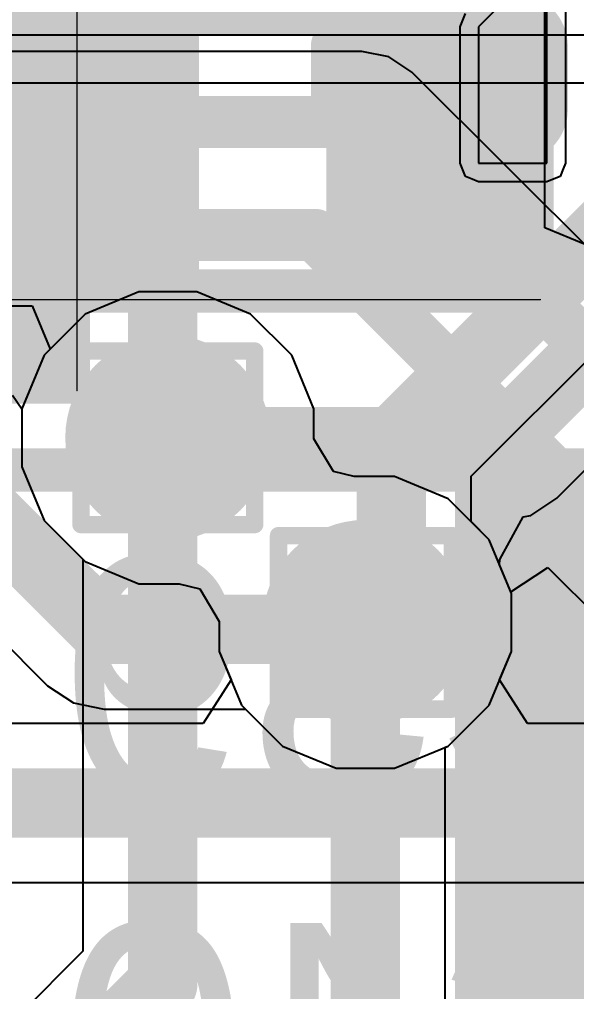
# Model space of a CAD drawing. Header units: inches. Extents: x -6 to 5433, y -4 to 5447.
# Drawn here: x 9.43 to 11.059, y 12.012 to 14.857 of the extents above; entities that cross this region are included whole.
import ezdxf

# ---------------------------------------------------------------- set-up
doc = ezdxf.new("R2010")
doc.units = ezdxf.units.IN
for name, color, linetype in [('Bottom Layer', 5, 'Continuous'), ('Bottom Overlay', 54, 'Continuous'), ('Bottom Paste', 16, 'Continuous'), ('Bottom Solder', 6, 'Continuous'), ('Drill Drawing', 1, 'Continuous'), ('Ground', 16, 'Continuous'), ('Power', 76, 'Continuous'), ('Top Layer', 1, 'Continuous'), ('Top Overlay', 2, 'Continuous'), ('Top Paste', 8, 'Continuous'), ('Top Solder', 216, 'Continuous'), ('Via Holes', 16, 'Continuous')]:
    doc.layers.add(name, color=color, linetype=linetype)
doc.styles.add('Arial', font='', dxfattribs={"height": 0.2})
doc.styles.get('Arial').set_extended_font_data('Arial')

# ---------------------------------------------------------------- blocks, each defined once
blk = doc.blocks.new('R___0402_B_4')
at = {"layer": 'Bottom Layer'}
for points in [[(-0.2413, 0.3175), (-0.2412999999999999, -0.3175), (-0.6985, -0.3175), (-0.6985, 0.3175)], [(0.6985, 0.3175), (0.6985, -0.3175), (0.2413, -0.3175), (0.2412999999999999, 0.3175)]]:
    blk.add_hatch(color=5, dxfattribs=at).paths.add_polyline_path(points)
at = {"layer": 'Bottom Paste'}
for points in [[(-0.2413, 0.3175), (-0.2412999999999999, -0.3175), (-0.6985, -0.3175), (-0.6985, 0.3175)], [(0.6985, 0.3175), (0.6985, -0.3175), (0.2413, -0.3175), (0.2412999999999999, 0.3175)]]:
    blk.add_hatch(color=16, dxfattribs=at).paths.add_polyline_path(points)
at = {"layer": 'Bottom Solder'}
for points in [[(-0.18629884, 0.37250116), (-0.1862988399999999, -0.37250116), (-0.75350116, -0.37250116), (-0.75350116, 0.37250116)], [(0.75350116, 0.37250116), (0.75350116, -0.37250116), (0.18629884, -0.37250116), (0.1862988399999999, 0.37250116)]]:
    blk.add_hatch(color=6, dxfattribs=at).paths.add_polyline_path(points)
at = {"layer": 'Bottom Overlay'}
for points in [[(-0.7874, 0.4064, 0.127, 0.127, 0), (-0.7874, -0.4064, 0.127, 0.127, 0)], [(0.7874, 0.4064, 0.127, 0.127, 0), (-0.7874, 0.4064, 0.127, 0.127, 0)], [(0.7874, 0.4064, 0.127, 0.127, 0), (0.7874, -0.4064, 0.127, 0.127, 0)], [(0.8128, 0.4318, 0.0032258, 0.0032258, 0), (-0.8128, 0.4318, 0.0032258, 0.0032258, 0)], [(0.7874, -0.4064, 0.127, 0.127, 0), (-0.7874, -0.4064, 0.127, 0.127, 0)]]:
    blk.add_lwpolyline(points, format="xyseb", dxfattribs=at)
for points in [[(-0.8191499999999999, 0.4064, 0.0635, 0.0635, 1), (-0.7556499999999999, 0.4064, 0.0635, 0.0635, 1)], [(-0.8191499999999999, 0.4064, 0.0635, 0.0635, 1), (-0.7556499999999999, 0.4064, 0.0635, 0.0635, 1)], [(0.7556499999999999, 0.4064, 0.0635, 0.0635, 1), (0.8191499999999999, 0.4064, 0.0635, 0.0635, 1)], [(0.7556499999999999, 0.4064, 0.0635, 0.0635, 1), (0.8191499999999999, 0.4064, 0.0635, 0.0635, 1)], [(-0.81360518, 0.4318, 0.0016129, 0.0016129, 1), (-0.8119948199999999, 0.4318, 0.0016129, 0.0016129, 1)], [(0.8119948199999999, 0.4318, 0.0016129, 0.0016129, 1), (0.81360518, 0.4318, 0.0016129, 0.0016129, 1)], [(-0.8191499999999999, -0.4064, 0.0635, 0.0635, 1), (-0.7556499999999999, -0.4064, 0.0635, 0.0635, 1)], [(-0.8191499999999999, -0.4064, 0.0635, 0.0635, 1), (-0.7556499999999999, -0.4064, 0.0635, 0.0635, 1)], [(0.7556499999999999, -0.4064, 0.0635, 0.0635, 1), (0.8191499999999999, -0.4064, 0.0635, 0.0635, 1)], [(0.7556499999999999, -0.4064, 0.0635, 0.0635, 1), (0.8191499999999999, -0.4064, 0.0635, 0.0635, 1)]]:
    blk.add_lwpolyline(points, format="xyseb", close=True, dxfattribs=at)
blk = doc.blocks.new('R___0402_6')
at = {"layer": 'Top Layer'}
for points in [[(-0.6985, -0.3175), (-0.6985, 0.3175), (-0.2412999999999999, 0.3175), (-0.2413, -0.3175)], [(0.2412999999999999, -0.3175), (0.2413, 0.3175), (0.6985, 0.3175), (0.6985, -0.3175)]]:
    blk.add_hatch(color=1, dxfattribs=at).paths.add_polyline_path(points)
at = {"layer": 'Top Paste'}
for points in [[(-0.6985, -0.3175), (-0.6985, 0.3175), (-0.2412999999999999, 0.3175), (-0.2413, -0.3175)], [(0.2412999999999999, -0.3175), (0.2413, 0.3175), (0.6985, 0.3175), (0.6985, -0.3175)]]:
    blk.add_hatch(color=8, dxfattribs=at).paths.add_polyline_path(points)
at = {"layer": 'Top Solder'}
for points in [[(-0.75350116, -0.37250116), (-0.75350116, 0.37250116), (-0.1862988399999999, 0.37250116), (-0.18629884, -0.37250116)], [(0.1862988399999999, -0.37250116), (0.18629884, 0.37250116), (0.75350116, 0.37250116), (0.75350116, -0.37250116)]]:
    blk.add_hatch(color=216, dxfattribs=at).paths.add_polyline_path(points)
at = {"layer": 'Top Overlay'}
for points in [[(-0.7874, 0.4064, 0.127, 0.127, 0), (0.7874, 0.4064, 0.127, 0.127, 0)], [(-0.7874, 0.4064, 0.127, 0.127, 0), (-0.7874, -0.4064, 0.127, 0.127, 0)], [(0.7874, 0.4064, 0.127, 0.127, 0), (0.7874, -0.4064, 0.127, 0.127, 0)], [(-0.7874, -0.4064, 0.127, 0.127, 0), (0.7874, -0.4064, 0.127, 0.127, 0)], [(-0.8128, -0.4318, 0.0032258, 0.0032258, 0), (0.8128, -0.4318, 0.0032258, 0.0032258, 0)]]:
    blk.add_lwpolyline(points, format="xyseb", dxfattribs=at)
for points in [[(-0.8191499999999999, 0.4064, 0.0635, 0.0635, 1), (-0.7556499999999999, 0.4064, 0.0635, 0.0635, 1)], [(-0.8191499999999999, 0.4064, 0.0635, 0.0635, 1), (-0.7556499999999999, 0.4064, 0.0635, 0.0635, 1)], [(0.7556499999999999, 0.4064, 0.0635, 0.0635, 1), (0.8191499999999999, 0.4064, 0.0635, 0.0635, 1)], [(0.7556499999999999, 0.4064, 0.0635, 0.0635, 1), (0.8191499999999999, 0.4064, 0.0635, 0.0635, 1)], [(-0.8191499999999999, -0.4064, 0.0635, 0.0635, 1), (-0.7556499999999999, -0.4064, 0.0635, 0.0635, 1)], [(-0.8191499999999999, -0.4064, 0.0635, 0.0635, 1), (-0.7556499999999999, -0.4064, 0.0635, 0.0635, 1)], [(0.7556499999999999, -0.4064, 0.0635, 0.0635, 1), (0.8191499999999999, -0.4064, 0.0635, 0.0635, 1)], [(0.7556499999999999, -0.4064, 0.0635, 0.0635, 1), (0.8191499999999999, -0.4064, 0.0635, 0.0635, 1)], [(-0.81360518, -0.4318, 0.0016129, 0.0016129, 1), (-0.8119948199999999, -0.4318, 0.0016129, 0.0016129, 1)], [(0.8119948199999999, -0.4318, 0.0016129, 0.0016129, 1), (0.81360518, -0.4318, 0.0016129, 0.0016129, 1)]]:
    blk.add_lwpolyline(points, format="xyseb", close=True, dxfattribs=at)
blk = doc.blocks.new('WQFN_30_EP_2_5_4_5__43')
at = {"layer": 'Top Layer'}
h = blk.add_hatch(color=1, dxfattribs=at)
edge = h.paths.add_edge_path()
edge.add_arc((0.8000999999999999, 2.28986334), 0.06003035999999999, 0, 180)
edge.add_line((0.74006964, 2.28986334), (0.74006964, 2.10992466))
edge.add_arc((0.8000999999999999, 2.10992466), 0.06003035999999999, 180, 360)
edge.add_line((0.8601303599999999, 2.10992466), (0.8601303599999999, 2.28986334))
at = {"layer": 'Top Paste'}
h = blk.add_hatch(color=8, dxfattribs=at)
edge = h.paths.add_edge_path()
edge.add_arc((0.8000999999999999, 2.28986334), 0.06003035999999999, 0, 180)
edge.add_line((0.74006964, 2.28986334), (0.74006964, 2.10992466))
edge.add_arc((0.8000999999999999, 2.10992466), 0.06003035999999999, 180, 360)
edge.add_line((0.8601303599999999, 2.10992466), (0.8601303599999999, 2.28986334))
at = {"layer": 'Top Solder'}
h = blk.add_hatch(color=216, dxfattribs=at)
edge = h.paths.add_edge_path()
edge.add_arc((0.8000999999999999, 2.28986334), 0.16163036, 0, 180)
edge.add_line((0.63846964, 2.28986334), (0.63846964, 2.10992466))
edge.add_arc((0.8000999999999999, 2.10992466), 0.16163036, 180, 360)
edge.add_line((0.9617303599999999, 2.10992466), (0.9617303599999999, 2.28986334))
at = {"layer": 'Top Layer'}
for p, q in [((0.8998712, 2.4499316), (0.699897, 2.4499316)), ((0.699897, 2.4499316), (0.6999478, 1.9499326)), ((0.8998712, 2.4499316), (0.8998712, 2.4499316)), ((0.8999982, 2.0499832), (0.8998712, 2.4499316)), ((0.7999476, 1.9499326), (0.8999982, 2.0499832))]:
    blk.add_line(p, q, dxfattribs=at)
at = {"layer": 'Top Overlay'}
for points in [[(1.3262102, 2.3262082, 0.127, 0.127, 0), (1.1025124, 2.3262082, 0.127, 0.127, 0)], [(1.3262102, 2.3262082, 0.127, 0.127, 0), (1.3262102, 2.1025104, 0.127, 0.127, 0)]]:
    blk.add_lwpolyline(points, format="xyseb", dxfattribs=at)
for points in [[(1.0707624, 2.3262082, 0.0635, 0.0635, 1), (1.1342624, 2.3262082, 0.0635, 0.0635, 1)], [(1.2944602, 2.3262082, 0.0635, 0.0635, 1), (1.3579602, 2.3262082, 0.0635, 0.0635, 1)], [(1.2944602, 2.3262082, 0.0635, 0.0635, 1), (1.3579602, 2.3262082, 0.0635, 0.0635, 1)], [(1.2944602, 2.1025104, 0.0635, 0.0635, 1), (1.3579602, 2.1025104, 0.0635, 0.0635, 1)]]:
    blk.add_lwpolyline(points, format="xyseb", close=True, dxfattribs=at)
at = {"layer": 'Top Paste'}
for p, q in [((0.8998712, 2.4499316), (0.699897, 2.4499316)), ((0.699897, 2.4499316), (0.6999478, 1.9499326)), ((0.8999982, 2.0499832), (0.8998712, 2.4499316)), ((0.7999476, 1.9499326), (0.8999982, 2.0499832))]:
    blk.add_line(p, q, dxfattribs=at)
at = {"layer": 'Top Solder'}
for p, q in [((0.68403724, 2.49749564), (0.69989192, 2.50406408)), ((0.69989192, 2.50406408), (0.69989446, 2.50406408)), ((0.69989446, 2.50406408), (0.699897, 2.50406408)), ((0.699897, 2.50406408), (0.8998712, 2.50406408)), ((0.8998712, 2.50406408), (0.9188983399999998, 2.49618246)), ((0.65233042, 2.4657812), (0.66161412, 2.48820432)), ((0.66161412, 2.48820432), (0.66161666, 2.48820686)), ((0.66161666, 2.48820686), (0.6616192, 2.4882094)), ((0.6616192, 2.4882094), (0.68403724, 2.49749564)), ((0.9188983399999998, 2.49618246), (0.9381363, 2.4882221)), ((0.9381363, 2.4882221), (0.9381388399999999, 2.48821194)), ((0.9381388399999999, 2.48821194), (0.938149, 2.4882094)), ((0.938149, 2.4882094), (0.94610936, 2.46898922)), ((0.64576452, 2.4499316), (0.65233042, 2.4657812)), ((0.64576452, 2.44992906), (0.64576452, 2.4499316)), ((0.64576452, 2.44992652), (0.64576452, 2.44992906)), ((0.64581532, 1.94992752), (0.64576452, 2.44992652)), ((0.94610936, 2.46898922), (0.95400368, 2.44994938)), ((0.95400368, 2.44994938), (0.9541306799999999, 2.05000098)), ((0.9541306799999999, 2.0499832), (0.94624906, 2.03095606)), ((0.9541306799999999, 2.05000098), (0.95412814, 2.04999082)), ((0.95412814, 2.04999082), (0.9541306799999999, 2.0499832)), ((0.94624906, 2.03095606), (0.9382887, 2.0117181))]:
    blk.add_line(p, q, dxfattribs=at)
blk = doc.blocks.new('C___0805_177')
at = {"layer": 'Top Layer'}
for points in [[(-1.524, 0.7619999999999999), (-0.508, 0.7619999999999999), (-0.508, -0.7619999999999999), (-1.524, -0.7619999999999999)], [(0.508, 0.7619999999999999), (1.524, 0.7619999999999999), (1.524, -0.7619999999999999), (0.508, -0.7619999999999999)]]:
    blk.add_hatch(color=1, dxfattribs=at).paths.add_polyline_path(points)
at = {"layer": 'Top Paste'}
for points in [[(-1.524, 0.7619999999999999), (-0.508, 0.7619999999999999), (-0.508, -0.7619999999999999), (-1.524, -0.7619999999999999)], [(0.508, 0.7619999999999999), (1.524, 0.7619999999999999), (1.524, -0.7619999999999999), (0.508, -0.7619999999999999)]]:
    blk.add_hatch(color=8, dxfattribs=at).paths.add_polyline_path(points)
at = {"layer": 'Top Solder'}
for points in [[(-1.59399986, 0.8319998599999999), (-0.4380001399999999, 0.8319998599999999), (-0.4380001399999999, -0.8319998599999999), (-1.59399986, -0.8319998599999999)], [(0.4380001399999999, 0.8319998599999999), (1.59399986, 0.8319998599999999), (1.59399986, -0.8319998599999999), (0.4380001399999999, -0.8319998599999999)]]:
    blk.add_hatch(color=216, dxfattribs=at).paths.add_polyline_path(points)
at = {"layer": 'Top Overlay'}
for points in [[(-1.6256, 0.8636, 0.127, 0.127, 0), (-1.6256, -0.8636, 0.127, 0.127, 0)], [(-0.6096, 0.8636, 0.127, 0.127, 0), (-1.6256, 0.8636, 0.127, 0.127, 0)], [(1.6256, 0.8636, 0.127, 0.127, 0), (0.6096, 0.8636, 0.127, 0.127, 0)], [(1.6256, 0.8636, 0.127, 0.127, 0), (1.6256, -0.8636, 0.127, 0.127, 0)], [(-0.6096, -0.8636, 0.127, 0.127, 0), (-1.6256, -0.8636, 0.127, 0.127, 0)], [(1.6256, -0.8636, 0.127, 0.127, 0), (0.6096, -0.8636, 0.127, 0.127, 0)]]:
    blk.add_lwpolyline(points, format="xyseb", dxfattribs=at)
for points in [[(-1.65735, 0.8636, 0.0635, 0.0635, 1), (-1.59385, 0.8636, 0.0635, 0.0635, 1)], [(-1.65735, 0.8636, 0.0635, 0.0635, 1), (-1.59385, 0.8636, 0.0635, 0.0635, 1)], [(-0.64135, 0.8636, 0.0635, 0.0635, 1), (-0.57785, 0.8636, 0.0635, 0.0635, 1)], [(0.57785, 0.8636, 0.0635, 0.0635, 1), (0.64135, 0.8636, 0.0635, 0.0635, 1)], [(1.59385, 0.8636, 0.0635, 0.0635, 1), (1.65735, 0.8636, 0.0635, 0.0635, 1)], [(1.59385, 0.8636, 0.0635, 0.0635, 1), (1.65735, 0.8636, 0.0635, 0.0635, 1)], [(-1.65735, -0.8636, 0.0635, 0.0635, 1), (-1.59385, -0.8636, 0.0635, 0.0635, 1)], [(-1.65735, -0.8636, 0.0635, 0.0635, 1), (-1.59385, -0.8636, 0.0635, 0.0635, 1)], [(-0.64135, -0.8636, 0.0635, 0.0635, 1), (-0.57785, -0.8636, 0.0635, 0.0635, 1)], [(0.57785, -0.8636, 0.0635, 0.0635, 1), (0.64135, -0.8636, 0.0635, 0.0635, 1)], [(1.59385, -0.8636, 0.0635, 0.0635, 1), (1.65735, -0.8636, 0.0635, 0.0635, 1)], [(1.59385, -0.8636, 0.0635, 0.0635, 1), (1.65735, -0.8636, 0.0635, 0.0635, 1)]]:
    blk.add_lwpolyline(points, format="xyseb", close=True, dxfattribs=at)

msp = doc.modelspace()

# ---------------------------------------------------------------- hatches: boundary and pattern name
at = {"layer": 'Bottom Layer'}
h = msp.add_hatch(color=5, dxfattribs=at)
edge = h.paths.add_edge_path()
edge.add_arc((9.864072219999999, 13.63237812), 0.2999994, 0, 360)
h = msp.add_hatch(color=5, dxfattribs=at)
edge = h.paths.add_edge_path()
edge.add_arc((10.44154122, 13.09212774), 0.2999994, 0, 360)
at = {"layer": 'Ground'}
h = msp.add_hatch(color=16, dxfattribs=at)
edge = h.paths.add_edge_path()
edge.add_arc((9.864072219999999, 13.63237812), 0.2999994, 0, 360)
h = msp.add_hatch(color=16, dxfattribs=at)
edge = h.paths.add_edge_path()
edge.add_arc((10.44154122, 13.09212774), 0.2999994, 0, 360)
at = {"layer": 'Power'}
h = msp.add_hatch(color=76, dxfattribs=at)
edge = h.paths.add_edge_path()
edge.add_arc((9.864072219999999, 13.63237812), 0.2999994, 0, 360)
h = msp.add_hatch(color=76, dxfattribs=at)
edge = h.paths.add_edge_path()
edge.add_arc((10.44154122, 13.09212774), 0.2999994, 0, 360)
at = {"layer": 'Top Layer'}
h = msp.add_hatch(color=1, dxfattribs=at)
edge = h.paths.add_edge_path()
edge.add_arc((9.864072219999999, 13.63237812), 0.2999994, 0, 360)
h = msp.add_hatch(color=1, dxfattribs=at)
edge = h.paths.add_edge_path()
edge.add_arc((10.44154122, 13.09212774), 0.2999994, 0, 360)
at = {"layer": 'Via Holes'}
h = msp.add_hatch(color=7, dxfattribs=at)
edge = h.paths.add_edge_path()
edge.add_arc((9.864072219999999, 13.63237812), 0.1499997, 0, 360)
h = msp.add_hatch(color=7, dxfattribs=at)
edge = h.paths.add_edge_path()
edge.add_arc((10.44154122, 13.09212774), 0.1499997, 0, 360)

# ---------------------------------------------------------------- linework, layer by layer
at = {"layer": 'Bottom Layer'}
for p, q in [((10.96650334, 14.24675586), (10.96650334, 14.91302834)), ((11.0838361, 14.1981555), (10.96650334, 14.24675586)), ((11.0008416, 13.4559167), (11.52812528, 13.98319784)), ((10.9252258, 13.40539102), (11.0008416, 13.4559167)), ((10.9028103, 13.40093332), (10.9252258, 13.40539102)), ((10.83417442, 13.2760212), (10.90248772, 13.40071488)), ((10.90248772, 13.40071488), (10.9028103, 13.40093332)), ((10.83391788, 13.26064912), (10.83417442, 13.2760212)), ((10.86854062, 13.1770628), (10.83391788, 13.26064912)), ((10.86854062, 13.00719268), (10.86854062, 13.1770628)), ((9.290845019999999, 13.12843704), (9.51256416, 12.9067179)), ((10.80353186, 12.8502537), (10.86854062, 13.00719268)), ((9.51256416, 12.9067179), (9.588179959999998, 12.85619222)), ((9.588179959999998, 12.85619222), (9.677374599999998, 12.83845032)), ((9.677374599999998, 12.83845032), (10.09135396, 12.83845032)), ((10.09135396, 12.83845032), (10.19966718, 12.7301371)), ((10.68341526, 12.7301371), (10.80353186, 12.8502537)), ((10.19966718, 12.7301371), (10.35660616, 12.66512834)), ((10.52647628, 12.66512834), (10.68341526, 12.7301371)), ((10.35660616, 12.66512834), (10.52647628, 12.66512834))]:
    msp.add_line(p, q, dxfattribs=at)
for points in [[(10.61090334, 14.46852834, 0.2032, 0.2032, 0), (10.61090334, 18.63817202, 0.2032, 0.2032, 0)], [(10.83603116, 13.62072714, 0.2032, 0.2032, 0), (11.88665898, 14.67135496, 0.2032, 0.2032, 0)], [(9.671103339999998, 14.37962834, 0.2032, 0.2032, 0), (9.671103339999998, 14.46852834, 0.2032, 0.2032, 0)], [(9.32172634, 14.03025134, 0.2032, 0.2032, 0), (9.671103339999998, 14.37962834, 0.2032, 0.2032, 0)], [(9.864072219999999, 13.63237812, 0.2032, 0.2032, 0), (9.8757232, 13.62072714, 0.2032, 0.2032, 0)], [(9.8757232, 13.62072714, 0.2032, 0.2032, 0), (10.83603116, 13.62072714, 0.2032, 0.2032, 0)], [(9.32172634, 13.4271766, 0.2032, 0.2032, 0), (9.677374599999998, 13.07152834, 0.2032, 0.2032, 0)], [(10.42094182, 13.07152834, 0.2032, 0.2032, 0), (10.44154122, 13.09212774, 0.2032, 0.2032, 0)], [(9.677374599999998, 13.07152834, 0.2032, 0.2032, 0), (10.42094182, 13.07152834, 0.2032, 0.2032, 0)]]:
    msp.add_lwpolyline(points, format="xyseb", dxfattribs=at)
for points in [[(9.62030334, 14.46852834, 0.1016, 0.1016, 1), (9.721903339999999, 14.46852834, 0.1016, 0.1016, 1)], [(10.56010334, 14.46852834, 0.1016, 0.1016, 1), (10.66170334, 14.46852834, 0.1016, 0.1016, 1)], [(9.62030334, 14.37962834, 0.1016, 0.1016, 1), (9.721903339999999, 14.37962834, 0.1016, 0.1016, 1)], [(9.62030334, 14.37962834, 0.1016, 0.1016, 1), (9.721903339999999, 14.37962834, 0.1016, 0.1016, 1)], [(9.81327222, 13.63237812, 0.1016, 0.1016, 1), (9.91487222, 13.63237812, 0.1016, 0.1016, 1)], [(9.824923199999999, 13.62072714, 0.1016, 0.1016, 1), (9.926523199999998, 13.62072714, 0.1016, 0.1016, 1)], [(9.824923199999999, 13.62072714, 0.1016, 0.1016, 1), (9.926523199999998, 13.62072714, 0.1016, 0.1016, 1)], [(10.78523116, 13.62072714, 0.1016, 0.1016, 1), (10.88683116, 13.62072714, 0.1016, 0.1016, 1)], [(10.78523116, 13.62072714, 0.1016, 0.1016, 1), (10.88683116, 13.62072714, 0.1016, 0.1016, 1)], [(10.39074122, 13.09212774, 0.1016, 0.1016, 1), (10.49234122, 13.09212774, 0.1016, 0.1016, 1)], [(9.6265746, 13.07152834, 0.1016, 0.1016, 1), (9.7281746, 13.07152834, 0.1016, 0.1016, 1)], [(9.6265746, 13.07152834, 0.1016, 0.1016, 1), (9.7281746, 13.07152834, 0.1016, 0.1016, 1)], [(10.37014182, 13.07152834, 0.1016, 0.1016, 1), (10.47174182, 13.07152834, 0.1016, 0.1016, 1)], [(10.37014182, 13.07152834, 0.1016, 0.1016, 1), (10.47174182, 13.07152834, 0.1016, 0.1016, 1)]]:
    msp.add_lwpolyline(points, format="xyseb", close=True, dxfattribs=at)
at = {"layer": 'Bottom Overlay'}
msp.add_lwpolyline([(9.194799999999999, 13.5382, 0.127, 0.127, 0), (11.66605744, 13.5382, 0.127, 0.127, 0)], format="xyseb", dxfattribs=at)
at = {"layer": 'Drill Drawing'}
for points in [[(9.61007222, 13.88637812, 0.0508, 0.0508, 0), (10.11807222, 13.88637812, 0.0508, 0.0508, 0)], [(9.61007222, 13.37837812, 0.0508, 0.0508, 0), (9.61007222, 13.88637812, 0.0508, 0.0508, 0)], [(10.11807222, 13.37837812, 0.0508, 0.0508, 0), (10.11807222, 13.88637812, 0.0508, 0.0508, 0)], [(9.711672219999999, 13.78477812, 0.0508, 0.0508, 0), (10.01647222, 13.78477812, 0.0508, 0.0508, 0)], [(9.711672219999999, 13.47997812, 0.0508, 0.0508, 0), (9.711672219999999, 13.78477812, 0.0508, 0.0508, 0)], [(10.01647222, 13.47997812, 0.0508, 0.0508, 0), (10.01647222, 13.78477812, 0.0508, 0.0508, 0)], [(9.711672219999999, 13.47997812, 0.0508, 0.0508, 0), (10.01647222, 13.47997812, 0.0508, 0.0508, 0)], [(9.61007222, 13.37837812, 0.0508, 0.0508, 0), (10.11807222, 13.37837812, 0.0508, 0.0508, 0)], [(10.18754122, 13.34612774, 0.0508, 0.0508, 0), (10.69554122, 13.34612774, 0.0508, 0.0508, 0)], [(10.18754122, 12.83812774, 0.0508, 0.0508, 0), (10.18754122, 13.34612774, 0.0508, 0.0508, 0)], [(10.69554122, 12.83812774, 0.0508, 0.0508, 0), (10.69554122, 13.34612774, 0.0508, 0.0508, 0)], [(10.28914122, 13.24452774, 0.0508, 0.0508, 0), (10.59394122, 13.24452774, 0.0508, 0.0508, 0)], [(10.28914122, 12.93972774, 0.0508, 0.0508, 0), (10.28914122, 13.24452774, 0.0508, 0.0508, 0)], [(10.59394122, 12.93972774, 0.0508, 0.0508, 0), (10.59394122, 13.24452774, 0.0508, 0.0508, 0)], [(10.28914122, 12.93972774, 0.0508, 0.0508, 0), (10.59394122, 12.93972774, 0.0508, 0.0508, 0)], [(10.18754122, 12.83812774, 0.0508, 0.0508, 0), (10.69554122, 12.83812774, 0.0508, 0.0508, 0)]]:
    msp.add_lwpolyline(points, format="xyseb", dxfattribs=at)
for points in [[(9.597372219999999, 13.88637812, 0.0254, 0.0254, 1), (9.62277222, 13.88637812, 0.0254, 0.0254, 1)], [(9.597372219999999, 13.88637812, 0.0254, 0.0254, 1), (9.62277222, 13.88637812, 0.0254, 0.0254, 1)], [(10.10537222, 13.88637812, 0.0254, 0.0254, 1), (10.13077222, 13.88637812, 0.0254, 0.0254, 1)], [(10.10537222, 13.88637812, 0.0254, 0.0254, 1), (10.13077222, 13.88637812, 0.0254, 0.0254, 1)], [(9.69897222, 13.78477812, 0.0254, 0.0254, 1), (9.72437222, 13.78477812, 0.0254, 0.0254, 1)], [(9.69897222, 13.78477812, 0.0254, 0.0254, 1), (9.72437222, 13.78477812, 0.0254, 0.0254, 1)], [(10.00377222, 13.78477812, 0.0254, 0.0254, 1), (10.02917222, 13.78477812, 0.0254, 0.0254, 1)], [(10.00377222, 13.78477812, 0.0254, 0.0254, 1), (10.02917222, 13.78477812, 0.0254, 0.0254, 1)], [(9.69897222, 13.47997812, 0.0254, 0.0254, 1), (9.72437222, 13.47997812, 0.0254, 0.0254, 1)], [(9.69897222, 13.47997812, 0.0254, 0.0254, 1), (9.72437222, 13.47997812, 0.0254, 0.0254, 1)], [(10.00377222, 13.47997812, 0.0254, 0.0254, 1), (10.02917222, 13.47997812, 0.0254, 0.0254, 1)], [(10.00377222, 13.47997812, 0.0254, 0.0254, 1), (10.02917222, 13.47997812, 0.0254, 0.0254, 1)], [(9.597372219999999, 13.37837812, 0.0254, 0.0254, 1), (9.62277222, 13.37837812, 0.0254, 0.0254, 1)], [(9.597372219999999, 13.37837812, 0.0254, 0.0254, 1), (9.62277222, 13.37837812, 0.0254, 0.0254, 1)], [(10.10537222, 13.37837812, 0.0254, 0.0254, 1), (10.13077222, 13.37837812, 0.0254, 0.0254, 1)], [(10.10537222, 13.37837812, 0.0254, 0.0254, 1), (10.13077222, 13.37837812, 0.0254, 0.0254, 1)], [(10.17484122, 13.34612774, 0.0254, 0.0254, 1), (10.20024122, 13.34612774, 0.0254, 0.0254, 1)], [(10.17484122, 13.34612774, 0.0254, 0.0254, 1), (10.20024122, 13.34612774, 0.0254, 0.0254, 1)], [(10.68284122, 13.34612774, 0.0254, 0.0254, 1), (10.70824122, 13.34612774, 0.0254, 0.0254, 1)], [(10.68284122, 13.34612774, 0.0254, 0.0254, 1), (10.70824122, 13.34612774, 0.0254, 0.0254, 1)], [(10.27644122, 13.24452774, 0.0254, 0.0254, 1), (10.30184122, 13.24452774, 0.0254, 0.0254, 1)], [(10.27644122, 13.24452774, 0.0254, 0.0254, 1), (10.30184122, 13.24452774, 0.0254, 0.0254, 1)], [(10.58124122, 13.24452774, 0.0254, 0.0254, 1), (10.60664122, 13.24452774, 0.0254, 0.0254, 1)], [(10.58124122, 13.24452774, 0.0254, 0.0254, 1), (10.60664122, 13.24452774, 0.0254, 0.0254, 1)], [(10.27644122, 12.93972774, 0.0254, 0.0254, 1), (10.30184122, 12.93972774, 0.0254, 0.0254, 1)], [(10.27644122, 12.93972774, 0.0254, 0.0254, 1), (10.30184122, 12.93972774, 0.0254, 0.0254, 1)], [(10.58124122, 12.93972774, 0.0254, 0.0254, 1), (10.60664122, 12.93972774, 0.0254, 0.0254, 1)], [(10.58124122, 12.93972774, 0.0254, 0.0254, 1), (10.60664122, 12.93972774, 0.0254, 0.0254, 1)], [(10.17484122, 12.83812774, 0.0254, 0.0254, 1), (10.20024122, 12.83812774, 0.0254, 0.0254, 1)], [(10.17484122, 12.83812774, 0.0254, 0.0254, 1), (10.20024122, 12.83812774, 0.0254, 0.0254, 1)], [(10.68284122, 12.83812774, 0.0254, 0.0254, 1), (10.70824122, 12.83812774, 0.0254, 0.0254, 1)], [(10.68284122, 12.83812774, 0.0254, 0.0254, 1), (10.70824122, 12.83812774, 0.0254, 0.0254, 1)]]:
    msp.add_lwpolyline(points, format="xyseb", close=True, dxfattribs=at)
at = {"layer": 'Ground'}
for p, q in [((10.43123644, 14.7635341), (-0.63144654, 14.7635341)), ((10.43124914, 14.76353664), (10.43123644, 14.7635341)), ((10.51053524, 14.74776324), (10.43124914, 14.76353664)), ((10.57774872, 14.7028535), (10.51053524, 14.74776324)), ((16.76816306, 8.51243662), (10.57774872, 14.7028535)), ((-0.8540241999999999, 14.01897374), (9.46719722, 14.01897374)), ((9.46719722, 14.01897374), (9.51980316, 13.89197374)), ((9.51980316, 13.89197374), (9.502081579999999, 13.87425216)), ((9.502081579999999, 13.87425216), (9.43707282, 13.71731318)), ((9.43707282, 13.71731318), (9.43707282, 13.54744306)), ((9.43707282, 13.54744306), (9.502081579999999, 13.39050408)), ((9.502081579999999, 13.39050408), (9.61582532, 13.27676034)), ((9.61582532, 13.27676034), (9.61582532, 12.12975984)), ((10.86682612, 13.18120046), (10.97449164, 13.25314088)), ((10.97449164, 13.25314088), (16.39907058, 7.82856448)), ((10.86854062, 13.1770628), (10.86682612, 13.18120046)), ((10.86854062, 13.00719268), (10.86854062, 13.1770628)), ((10.80353186, 12.8502537), (10.86854062, 13.00719268)), ((10.68341526, 12.7301371), (10.80353186, 12.8502537)), ((10.67461924, 12.72649474), (10.68341526, 12.7301371)), ((10.67461924, 11.90748952), (10.67461924, 12.72649474)), ((9.61582532, 12.12975984), (8.54738956, 11.06132408))]:
    msp.add_line(p, q, dxfattribs=at)
for points in [[(-0.7172629799999999, 14.55635392, 0.1524, 0.1524, 0), (10.43124914, 14.55635392, 0.1524, 0.1524, 0)], [(10.43124914, 14.55635392, 0.1524, 0.1524, 0), (16.68234662, 8.305256439999999, 0.1524, 0.1524, 0)], [(-0.8540369, 14.22615392, 0.1524, 0.1524, 0), (10.29447776, 14.22615392, 0.1524, 0.1524, 0)], [(10.29447776, 14.22615392, 0.1524, 0.1524, 0), (16.54557524, 7.975056439999999, 0.1524, 0.1524, 0)], [(9.84890334, 13.61720924, 0.2032, 0.2032, 0), (9.864072219999999, 13.63237812, 0.2032, 0.2032, 0)], [(9.84890334, 12.03321698, 0.2032, 0.2032, 0), (9.84890334, 13.61720924, 0.2032, 0.2032, 0)], [(10.44154122, 11.90748952, 0.2032, 0.2032, 0), (10.44154122, 13.09212774, 0.2032, 0.2032, 0)], [(8.712200000000001, 10.89651364, 0.2032, 0.2032, 0), (9.84890334, 12.03321698, 0.2032, 0.2032, 0)]]:
    msp.add_lwpolyline(points, format="xyseb", dxfattribs=at)
for points in [[(10.39314914, 14.55635392, 0.0762, 0.0762, 1), (10.46934914, 14.55635392, 0.0762, 0.0762, 1)], [(10.39314914, 14.55635392, 0.0762, 0.0762, 1), (10.46934914, 14.55635392, 0.0762, 0.0762, 1)], [(10.25637776, 14.22615392, 0.0762, 0.0762, 1), (10.33257776, 14.22615392, 0.0762, 0.0762, 1)], [(10.25637776, 14.22615392, 0.0762, 0.0762, 1), (10.33257776, 14.22615392, 0.0762, 0.0762, 1)], [(9.798103339999999, 13.61720924, 0.1016, 0.1016, 1), (9.899703339999999, 13.61720924, 0.1016, 0.1016, 1)], [(9.798103339999999, 13.61720924, 0.1016, 0.1016, 1), (9.899703339999999, 13.61720924, 0.1016, 0.1016, 1)], [(9.81327222, 13.63237812, 0.1016, 0.1016, 1), (9.91487222, 13.63237812, 0.1016, 0.1016, 1)], [(10.39074122, 13.09212774, 0.1016, 0.1016, 1), (10.49234122, 13.09212774, 0.1016, 0.1016, 1)], [(9.798103339999999, 12.03321698, 0.1016, 0.1016, 1), (9.899703339999999, 12.03321698, 0.1016, 0.1016, 1)], [(9.798103339999999, 12.03321698, 0.1016, 0.1016, 1), (9.899703339999999, 12.03321698, 0.1016, 0.1016, 1)]]:
    msp.add_lwpolyline(points, format="xyseb", close=True, dxfattribs=at)
at = {"layer": 'Power'}
for p, q in [((16.65792198, 14.81088224), (7.7258418, 14.81088224)), ((7.859956339999999, 14.67135496), (16.65792198, 14.67135496)), ((9.77913716, 14.05937752), (9.62219818, 13.99436876)), ((9.94900728, 14.05937752), (9.77913716, 14.05937752)), ((10.10594626, 13.99436876), (9.94900728, 14.05937752)), ((9.62219818, 13.99436876), (9.502081579999999, 13.87425216)), ((10.22606286, 13.87425216), (10.10594626, 13.99436876)), ((9.502081579999999, 13.87425216), (9.43707282, 13.71731318)), ((10.29107162, 13.71731318), (10.22606286, 13.87425216)), ((9.43707282, 13.71731318), (9.43707282, 13.54744306)), ((10.29107162, 13.62944696), (10.29107162, 13.71731318)), ((10.34793968, 13.53371944), (10.29107162, 13.62944696)), ((9.43707282, 13.54744306), (9.502081579999999, 13.39050408)), ((10.40840438, 13.51912714), (10.34793968, 13.53371944)), ((10.52647628, 13.51912714), (10.40840438, 13.51912714)), ((10.68341526, 13.45411838), (10.52647628, 13.51912714)), ((10.80353186, 13.33400178), (10.68341526, 13.45411838)), ((9.502081579999999, 13.39050408), (9.62219818, 13.27038748)), ((10.86854062, 13.1770628), (10.80353186, 13.33400178)), ((9.62219818, 13.27038748), (9.77913716, 13.20537872)), ((9.77913716, 13.20537872), (9.89720906, 13.20537872)), ((9.89720906, 13.20537872), (9.957673759999999, 13.19078642)), ((9.957673759999999, 13.19078642), (10.01454182, 13.0950589)), ((10.86854062, 13.00719268), (10.86854062, 13.1770628)), ((10.01454182, 13.0950589), (10.01454182, 13.00719268)), ((10.01454182, 13.00719268), (10.04916456, 12.9236089)), ((10.83391788, 12.9236089), (10.86854062, 13.00719268)), ((10.04916456, 12.9236089), (9.967262259999998, 12.79660636)), ((10.91582018, 12.79660636), (10.83391788, 12.9236089)), ((9.967262259999998, 12.79660636), (7.95332674, 12.79660636)), ((14.73426314, 12.79660636), (10.91582018, 12.79660636)), ((2.07619854, 12.33045032), (14.73426314, 12.33045032))]:
    msp.add_line(p, q, dxfattribs=at)
msp.add_lwpolyline([(0.03487166, 12.56352834, 0.2032, 0.2032, 0), (15.09989614, 12.56352834, 0.2032, 0.2032, 0)], format="xyseb", dxfattribs=at)
at = {"layer": 'Top Layer'}
for p, q in [((10.75054238, 13.5200009), (11.43716788, 14.2066264)), ((9.410242799999999, 13.7574655), (9.43707282, 13.71731064)), ((9.43707282, 13.71731064), (9.43707282, 13.54744306)), ((9.43707282, 13.54744306), (9.502081579999999, 13.39050408)), ((10.75054238, 13.38699126), (10.75054238, 13.5200009)), ((9.502081579999999, 13.39050408), (9.62219818, 13.27038748)), ((10.80353186, 13.33400178), (10.75054238, 13.38699126)), ((10.86854062, 13.1770628), (10.80353186, 13.33400178)), ((9.62219818, 13.27038748), (9.77913716, 13.20537872)), ((9.77913716, 13.20537872), (9.89720906, 13.20537872)), ((9.89720906, 13.20537872), (9.957673759999999, 13.19078642)), ((9.957673759999999, 13.19078642), (10.01454182, 13.0950589)), ((10.86854062, 13.00719268), (10.86854062, 13.1770628)), ((10.01454182, 13.0950589), (10.01454182, 13.00719268)), ((10.01454182, 13.00719268), (10.07955058, 12.8502537)), ((10.80353186, 12.8502537), (10.86854062, 13.00719268)), ((10.07955058, 12.8502537), (10.19966718, 12.7301371)), ((10.68341526, 12.7301371), (10.80353186, 12.8502537)), ((10.19966718, 12.7301371), (10.35660616, 12.66512834)), ((10.52647628, 12.66512834), (10.68341526, 12.7301371)), ((10.35660616, 12.66512834), (10.52647628, 12.66512834))]:
    msp.add_line(p, q, dxfattribs=at)
for points in [[(9.84890334, 13.647547, 0.2032, 0.2032, 0), (9.84890334, 15.18569226, 0.2032, 0.2032, 0)], [(10.51746436, 13.61654376, 0.2032, 0.2032, 0), (11.27235744, 14.37143684, 0.2032, 0.2032, 0)], [(9.84890334, 13.647547, 0.2032, 0.2032, 0), (9.864072219999999, 13.63237812, 0.2032, 0.2032, 0)], [(10.51746436, 13.16805088, 0.2032, 0.2032, 0), (10.51746436, 13.61654376, 0.2032, 0.2032, 0)], [(10.44154122, 13.09212774, 0.2032, 0.2032, 0), (10.51746436, 13.16805088, 0.2032, 0.2032, 0)]]:
    msp.add_lwpolyline(points, format="xyseb", dxfattribs=at)
for points in [[(9.798103339999999, 13.647547, 0.1016, 0.1016, 1), (9.899703339999999, 13.647547, 0.1016, 0.1016, 1)], [(9.798103339999999, 13.647547, 0.1016, 0.1016, 1), (9.899703339999999, 13.647547, 0.1016, 0.1016, 1)], [(9.81327222, 13.63237812, 0.1016, 0.1016, 1), (9.91487222, 13.63237812, 0.1016, 0.1016, 1)], [(10.46666436, 13.61654376, 0.1016, 0.1016, 1), (10.56826436, 13.61654376, 0.1016, 0.1016, 1)], [(10.46666436, 13.61654376, 0.1016, 0.1016, 1), (10.56826436, 13.61654376, 0.1016, 0.1016, 1)], [(10.46666436, 13.16805088, 0.1016, 0.1016, 1), (10.56826436, 13.16805088, 0.1016, 0.1016, 1)], [(10.46666436, 13.16805088, 0.1016, 0.1016, 1), (10.56826436, 13.16805088, 0.1016, 0.1016, 1)], [(10.39074122, 13.09212774, 0.1016, 0.1016, 1), (10.49234122, 13.09212774, 0.1016, 0.1016, 1)]]:
    msp.add_lwpolyline(points, format="xyseb", close=True, dxfattribs=at)

# ---------------------------------------------------------------- block references
for name, p, rotation in [('WQFN_30_EP_2_5_4_5__43', (11.67240744, 16.88571426), 180), ('R___0402_6', (9.166578059999999, 14.5829655), 90), ('R___0402_B_4', (10.14100334, 14.46852834), 180), ('C___0805_177', (12.39254062, 12.66512834), 180)]:
    msp.add_blockref(name, p, dxfattribs=dict(rotation=rotation))

# ---------------------------------------------------------------- texts
at = {"layer": 'Bottom Overlay', "style": 'Arial', "text_generation_flag": 2}
for s, p in [('C39', (11.36688608, 12.57454686)), ('C40', (11.36688608, 11.50071106))]:
    msp.add_text(s, height=0.7111999999999999, dxfattribs=at).set_placement(p)

doc.saveas('drawing.dxf')
